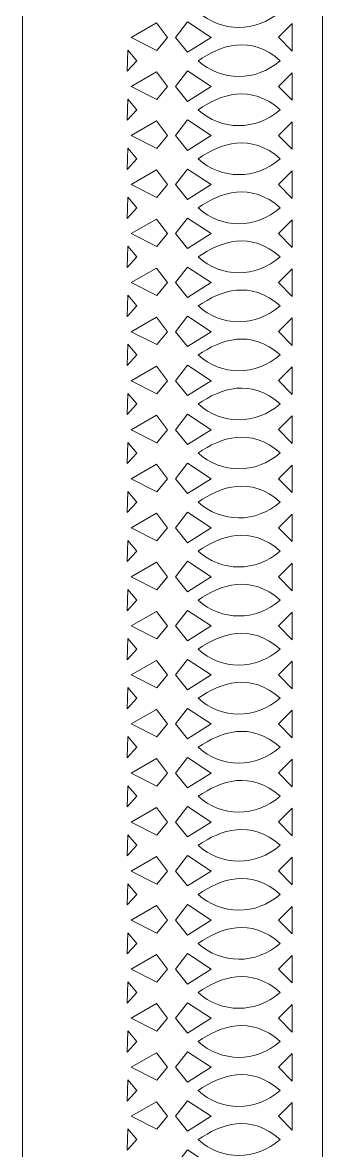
# Model space of a CAD drawing. Header units: millimetres. Extents: x -3527 to 3527, y -2807 to 2334.
# Drawn here: x 1142 to 1342, y -320 to 432 of the extents above; entities that cross this region are included whole.
import ezdxf

# ---------------------------------------------------------------- set-up
doc = ezdxf.new("R2010")
doc.units = ezdxf.units.MM
doc.header["$MEASUREMENT"] = 0
doc.layers.add('Katman 1', color=7, linetype='Continuous')

msp = doc.modelspace()

# ---------------------------------------------------------------- linework, layer by layer
at = {"layer": 'Katman 1', "color": 250, "lineweight": 20}
for points, knots in [([(1141.7892, -1005.072), (1141.7892, -1005.072), (1341.7892, -1005.072), (1341.7892, -1005.072), (1341.7892, -1005.072), (1341.7892, 1294.928), (1341.7892, 1294.928), (1341.7892, 1294.928), (1141.7892, 1294.928), (1141.7892, 1294.928), (1141.7892, 1294.928), (1141.7892, -1005.072), (1141.7892, -1005.072)], [0, 0, 0, 0, 0.25, 0.25, 0.25, 0.5, 0.5, 0.5, 0.75, 0.75, 0.75, 1, 1, 1, 1]), ([(1258.88, 439.3572), (1274.1363, 449.7016), (1293.8122, 456.8158), (1313.689, 439.3573), (1297.2356, 425.1583), (1274.3999, 425.3193), (1258.88, 439.3572)], [0, 0, 0, 0, 0.5, 0.5, 0.5, 1, 1, 1, 1]), ([(1214.194, 422.1442), (1214.194, 422.1442), (1231.1, 431.8715), (1231.1, 431.8715), (1231.1, 431.8715), (1238.3785, 422.1442), (1238.3785, 422.1442), (1238.3785, 422.1442), (1231.3282, 413.4974), (1231.3282, 413.4974), (1231.3282, 413.4974), (1214.194, 422.1442), (1214.194, 422.1442)], [0, 0, 0, 0, 0.25, 0.25, 0.25, 0.5, 0.5, 0.5, 0.75, 0.75, 0.75, 1, 1, 1, 1]), ([(1243.8709, 422.1442), (1243.8709, 422.1442), (1251.8856, 432.5228), (1251.8856, 432.5228), (1251.8856, 432.5228), (1267.6335, 422.1442), (1267.6335, 422.1442), (1267.6335, 422.1442), (1251.7191, 412.2362), (1251.7191, 412.2362), (1251.7191, 412.2362), (1243.8709, 422.1442), (1243.8709, 422.1442)], [0, 0, 0, 0, 0.25, 0.25, 0.25, 0.5, 0.5, 0.5, 0.75, 0.75, 0.75, 1, 1, 1, 1]), ([(1312.4367, 422.2321), (1312.4367, 422.2321), (1321.5015, 431.3455), (1321.5015, 431.3455), (1321.5015, 431.3455), (1321.5015, 412.9434), (1321.5015, 412.9434), (1321.5015, 412.9434), (1312.4367, 422.2321), (1312.4367, 422.2321)], [0, 0, 0, 0, 0.33333333, 0.33333333, 0.33333333, 0.66666667, 0.66666667, 0.66666667, 1, 1, 1, 1]), ([(1258.88, 406.6496), (1274.1363, 416.9939), (1293.8122, 424.1082), (1313.689, 406.6496), (1297.2356, 392.4507), (1274.3999, 392.6117), (1258.88, 406.6496)], [0, 0, 0, 0, 0.5, 0.5, 0.5, 1, 1, 1, 1]), ([(1211.9321, 413.7119), (1211.9321, 413.7119), (1211.6255, 399.5883), (1211.6255, 399.5883), (1211.6255, 399.5883), (1218.0922, 406.6462), (1218.0922, 406.6462), (1218.0922, 406.6462), (1211.9321, 413.7119), (1211.9321, 413.7119)], [0, 0, 0, 0, 0.33333333, 0.33333333, 0.33333333, 0.66666667, 0.66666667, 0.66666667, 1, 1, 1, 1]), ([(1214.194, 389.4366), (1214.194, 389.4366), (1231.1, 399.1639), (1231.1, 399.1639), (1231.1, 399.1639), (1238.3785, 389.4366), (1238.3785, 389.4366), (1238.3785, 389.4366), (1231.3282, 380.7898), (1231.3282, 380.7898), (1231.3282, 380.7898), (1214.194, 389.4366), (1214.194, 389.4366)], [0, 0, 0, 0, 0.25, 0.25, 0.25, 0.5, 0.5, 0.5, 0.75, 0.75, 0.75, 1, 1, 1, 1]), ([(1243.8709, 389.4366), (1243.8709, 389.4366), (1251.8856, 399.8152), (1251.8856, 399.8152), (1251.8856, 399.8152), (1267.6335, 389.4366), (1267.6335, 389.4366), (1267.6335, 389.4366), (1251.7191, 379.5286), (1251.7191, 379.5286), (1251.7191, 379.5286), (1243.8709, 389.4366), (1243.8709, 389.4366)], [0, 0, 0, 0, 0.25, 0.25, 0.25, 0.5, 0.5, 0.5, 0.75, 0.75, 0.75, 1, 1, 1, 1]), ([(1258.88, 373.942), (1274.1363, 384.2863), (1293.8122, 391.4006), (1313.689, 373.942), (1297.2356, 359.7431), (1274.3999, 359.9041), (1258.88, 373.942)], [0, 0, 0, 0, 0.5, 0.5, 0.5, 1, 1, 1, 1]), ([(1312.4367, 389.5245), (1312.4367, 389.5245), (1321.5015, 398.6379), (1321.5015, 398.6379), (1321.5015, 398.6379), (1321.5015, 380.2358), (1321.5015, 380.2358), (1321.5015, 380.2358), (1312.4367, 389.5245), (1312.4367, 389.5245)], [0, 0, 0, 0, 0.33333333, 0.33333333, 0.33333333, 0.66666667, 0.66666667, 0.66666667, 1, 1, 1, 1]), ([(1211.9321, 381.0043), (1211.9321, 381.0043), (1211.6255, 366.8807), (1211.6255, 366.8807), (1211.6255, 366.8807), (1218.0922, 373.9386), (1218.0922, 373.9386), (1218.0922, 373.9386), (1211.9321, 381.0043), (1211.9321, 381.0043)], [0, 0, 0, 0, 0.33333333, 0.33333333, 0.33333333, 0.66666667, 0.66666667, 0.66666667, 1, 1, 1, 1]), ([(1214.194, 356.729), (1214.194, 356.729), (1231.1, 366.4563), (1231.1, 366.4563), (1231.1, 366.4563), (1238.3785, 356.729), (1238.3785, 356.729), (1238.3785, 356.729), (1231.3282, 348.0821), (1231.3282, 348.0821), (1231.3282, 348.0821), (1214.194, 356.729), (1214.194, 356.729)], [0, 0, 0, 0, 0.25, 0.25, 0.25, 0.5, 0.5, 0.5, 0.75, 0.75, 0.75, 1, 1, 1, 1]), ([(1243.8709, 356.729), (1243.8709, 356.729), (1251.8856, 367.1076), (1251.8856, 367.1076), (1251.8856, 367.1076), (1267.6335, 356.729), (1267.6335, 356.729), (1267.6335, 356.729), (1251.7191, 346.821), (1251.7191, 346.821), (1251.7191, 346.821), (1243.8709, 356.729), (1243.8709, 356.729)], [0, 0, 0, 0, 0.25, 0.25, 0.25, 0.5, 0.5, 0.5, 0.75, 0.75, 0.75, 1, 1, 1, 1]), ([(1312.4367, 356.8169), (1312.4367, 356.8169), (1321.5015, 365.9303), (1321.5015, 365.9303), (1321.5015, 365.9303), (1321.5015, 347.5282), (1321.5015, 347.5282), (1321.5015, 347.5282), (1312.4367, 356.8169), (1312.4367, 356.8169)], [0, 0, 0, 0, 0.33333333, 0.33333333, 0.33333333, 0.66666667, 0.66666667, 0.66666667, 1, 1, 1, 1]), ([(1258.88, 341.2344), (1274.1363, 351.5787), (1293.8122, 358.693), (1313.689, 341.2344), (1297.2356, 327.0355), (1274.3999, 327.1965), (1258.88, 341.2344)], [0, 0, 0, 0, 0.5, 0.5, 0.5, 1, 1, 1, 1]), ([(1211.9321, 348.2967), (1211.9321, 348.2967), (1211.6255, 334.1731), (1211.6255, 334.1731), (1211.6255, 334.1731), (1218.0922, 341.231), (1218.0922, 341.231), (1218.0922, 341.231), (1211.9321, 348.2967), (1211.9321, 348.2967)], [0, 0, 0, 0, 0.33333333, 0.33333333, 0.33333333, 0.66666667, 0.66666667, 0.66666667, 1, 1, 1, 1]), ([(1214.194, 324.0214), (1214.194, 324.0214), (1231.1, 333.7486), (1231.1, 333.7486), (1231.1, 333.7486), (1238.3785, 324.0214), (1238.3785, 324.0214), (1238.3785, 324.0214), (1231.3282, 315.3745), (1231.3282, 315.3745), (1231.3282, 315.3745), (1214.194, 324.0214), (1214.194, 324.0214)], [0, 0, 0, 0, 0.25, 0.25, 0.25, 0.5, 0.5, 0.5, 0.75, 0.75, 0.75, 1, 1, 1, 1]), ([(1243.8709, 324.0214), (1243.8709, 324.0214), (1251.8856, 334.4), (1251.8856, 334.4), (1251.8856, 334.4), (1267.6335, 324.0214), (1267.6335, 324.0214), (1267.6335, 324.0214), (1251.7191, 314.1134), (1251.7191, 314.1134), (1251.7191, 314.1134), (1243.8709, 324.0214), (1243.8709, 324.0214)], [0, 0, 0, 0, 0.25, 0.25, 0.25, 0.5, 0.5, 0.5, 0.75, 0.75, 0.75, 1, 1, 1, 1]), ([(1312.4367, 324.1093), (1312.4367, 324.1093), (1321.5015, 333.2227), (1321.5015, 333.2227), (1321.5015, 333.2227), (1321.5015, 314.8206), (1321.5015, 314.8206), (1321.5015, 314.8206), (1312.4367, 324.1093), (1312.4367, 324.1093)], [0, 0, 0, 0, 0.33333333, 0.33333333, 0.33333333, 0.66666667, 0.66666667, 0.66666667, 1, 1, 1, 1]), ([(1258.88, 308.5268), (1274.1363, 318.8711), (1293.8122, 325.9854), (1313.689, 308.5268), (1297.2356, 294.3279), (1274.3999, 294.4889), (1258.88, 308.5268)], [0, 0, 0, 0, 0.5, 0.5, 0.5, 1, 1, 1, 1]), ([(1211.9321, 315.5891), (1211.9321, 315.5891), (1211.6255, 301.4655), (1211.6255, 301.4655), (1211.6255, 301.4655), (1218.0922, 308.5234), (1218.0922, 308.5234), (1218.0922, 308.5234), (1211.9321, 315.5891), (1211.9321, 315.5891)], [0, 0, 0, 0, 0.33333333, 0.33333333, 0.33333333, 0.66666667, 0.66666667, 0.66666667, 1, 1, 1, 1]), ([(1214.194, 291.3138), (1214.194, 291.3138), (1231.1, 301.041), (1231.1, 301.041), (1231.1, 301.041), (1238.3785, 291.3138), (1238.3785, 291.3138), (1238.3785, 291.3138), (1231.3282, 282.6669), (1231.3282, 282.6669), (1231.3282, 282.6669), (1214.194, 291.3138), (1214.194, 291.3138)], [0, 0, 0, 0, 0.25, 0.25, 0.25, 0.5, 0.5, 0.5, 0.75, 0.75, 0.75, 1, 1, 1, 1]), ([(1243.8709, 291.3138), (1243.8709, 291.3138), (1251.8856, 301.6924), (1251.8856, 301.6924), (1251.8856, 301.6924), (1267.6335, 291.3138), (1267.6335, 291.3138), (1267.6335, 291.3138), (1251.7191, 281.4058), (1251.7191, 281.4058), (1251.7191, 281.4058), (1243.8709, 291.3138), (1243.8709, 291.3138)], [0, 0, 0, 0, 0.25, 0.25, 0.25, 0.5, 0.5, 0.5, 0.75, 0.75, 0.75, 1, 1, 1, 1]), ([(1312.4367, 291.4017), (1312.4367, 291.4017), (1321.5015, 300.5151), (1321.5015, 300.5151), (1321.5015, 300.5151), (1321.5015, 282.113), (1321.5015, 282.113), (1321.5015, 282.113), (1312.4367, 291.4017), (1312.4367, 291.4017)], [0, 0, 0, 0, 0.33333333, 0.33333333, 0.33333333, 0.66666667, 0.66666667, 0.66666667, 1, 1, 1, 1]), ([(1258.88, 275.8192), (1274.1363, 286.1635), (1293.8122, 293.2778), (1313.689, 275.8192), (1297.2356, 261.6203), (1274.3999, 261.7813), (1258.88, 275.8192)], [0, 0, 0, 0, 0.5, 0.5, 0.5, 1, 1, 1, 1]), ([(1211.9321, 282.8815), (1211.9321, 282.8815), (1211.6255, 268.7579), (1211.6255, 268.7579), (1211.6255, 268.7579), (1218.0922, 275.8158), (1218.0922, 275.8158), (1218.0922, 275.8158), (1211.9321, 282.8815), (1211.9321, 282.8815)], [0, 0, 0, 0, 0.33333333, 0.33333333, 0.33333333, 0.66666667, 0.66666667, 0.66666667, 1, 1, 1, 1]), ([(1214.194, 258.6062), (1214.194, 258.6062), (1231.1, 268.3334), (1231.1, 268.3334), (1231.1, 268.3334), (1238.3785, 258.6062), (1238.3785, 258.6062), (1238.3785, 258.6062), (1231.3282, 249.9593), (1231.3282, 249.9593), (1231.3282, 249.9593), (1214.194, 258.6062), (1214.194, 258.6062)], [0, 0, 0, 0, 0.25, 0.25, 0.25, 0.5, 0.5, 0.5, 0.75, 0.75, 0.75, 1, 1, 1, 1]), ([(1243.8709, 258.6062), (1243.8709, 258.6062), (1251.8856, 268.9848), (1251.8856, 268.9848), (1251.8856, 268.9848), (1267.6335, 258.6062), (1267.6335, 258.6062), (1267.6335, 258.6062), (1251.7191, 248.6982), (1251.7191, 248.6982), (1251.7191, 248.6982), (1243.8709, 258.6062), (1243.8709, 258.6062)], [0, 0, 0, 0, 0.25, 0.25, 0.25, 0.5, 0.5, 0.5, 0.75, 0.75, 0.75, 1, 1, 1, 1]), ([(1312.4367, 258.6941), (1312.4367, 258.6941), (1321.5015, 267.8075), (1321.5015, 267.8075), (1321.5015, 267.8075), (1321.5015, 249.4054), (1321.5015, 249.4054), (1321.5015, 249.4054), (1312.4367, 258.6941), (1312.4367, 258.6941)], [0, 0, 0, 0, 0.33333333, 0.33333333, 0.33333333, 0.66666667, 0.66666667, 0.66666667, 1, 1, 1, 1]), ([(1258.88, 243.1116), (1274.1363, 253.4559), (1293.8122, 260.5702), (1313.689, 243.1116), (1297.2356, 228.9127), (1274.3999, 229.0737), (1258.88, 243.1116)], [0, 0, 0, 0, 0.5, 0.5, 0.5, 1, 1, 1, 1]), ([(1211.9321, 250.1739), (1211.9321, 250.1739), (1211.6255, 236.0503), (1211.6255, 236.0503), (1211.6255, 236.0503), (1218.0922, 243.1082), (1218.0922, 243.1082), (1218.0922, 243.1082), (1211.9321, 250.1739), (1211.9321, 250.1739)], [0, 0, 0, 0, 0.33333333, 0.33333333, 0.33333333, 0.66666667, 0.66666667, 0.66666667, 1, 1, 1, 1]), ([(1214.194, 225.8986), (1214.194, 225.8986), (1231.1, 235.6258), (1231.1, 235.6258), (1231.1, 235.6258), (1238.3785, 225.8986), (1238.3785, 225.8986), (1238.3785, 225.8986), (1231.3282, 217.2517), (1231.3282, 217.2517), (1231.3282, 217.2517), (1214.194, 225.8986), (1214.194, 225.8986)], [0, 0, 0, 0, 0.25, 0.25, 0.25, 0.5, 0.5, 0.5, 0.75, 0.75, 0.75, 1, 1, 1, 1]), ([(1243.8709, 225.8986), (1243.8709, 225.8986), (1251.8856, 236.2772), (1251.8856, 236.2772), (1251.8856, 236.2772), (1267.6335, 225.8986), (1267.6335, 225.8986), (1267.6335, 225.8986), (1251.7191, 215.9906), (1251.7191, 215.9906), (1251.7191, 215.9906), (1243.8709, 225.8986), (1243.8709, 225.8986)], [0, 0, 0, 0, 0.25, 0.25, 0.25, 0.5, 0.5, 0.5, 0.75, 0.75, 0.75, 1, 1, 1, 1]), ([(1312.4367, 225.9865), (1312.4367, 225.9865), (1321.5015, 235.0999), (1321.5015, 235.0999), (1321.5015, 235.0999), (1321.5015, 216.6978), (1321.5015, 216.6978), (1321.5015, 216.6978), (1312.4367, 225.9865), (1312.4367, 225.9865)], [0, 0, 0, 0, 0.33333333, 0.33333333, 0.33333333, 0.66666667, 0.66666667, 0.66666667, 1, 1, 1, 1]), ([(1258.88, 210.404), (1274.1363, 220.7483), (1293.8122, 227.8626), (1313.689, 210.404), (1297.2356, 196.2051), (1274.3999, 196.3661), (1258.88, 210.404)], [0, 0, 0, 0, 0.5, 0.5, 0.5, 1, 1, 1, 1]), ([(1211.9321, 217.4663), (1211.9321, 217.4663), (1211.6255, 203.3427), (1211.6255, 203.3427), (1211.6255, 203.3427), (1218.0922, 210.4006), (1218.0922, 210.4006), (1218.0922, 210.4006), (1211.9321, 217.4663), (1211.9321, 217.4663)], [0, 0, 0, 0, 0.33333333, 0.33333333, 0.33333333, 0.66666667, 0.66666667, 0.66666667, 1, 1, 1, 1]), ([(1243.8709, 193.191), (1243.8709, 193.191), (1251.8856, 203.5696), (1251.8856, 203.5696), (1251.8856, 203.5696), (1267.6335, 193.191), (1267.6335, 193.191), (1267.6335, 193.191), (1251.7191, 183.283), (1251.7191, 183.283), (1251.7191, 183.283), (1243.8709, 193.191), (1243.8709, 193.191)], [0, 0, 0, 0, 0.25, 0.25, 0.25, 0.5, 0.5, 0.5, 0.75, 0.75, 0.75, 1, 1, 1, 1]), ([(1214.194, 193.191), (1214.194, 193.191), (1231.1, 202.9182), (1231.1, 202.9182), (1231.1, 202.9182), (1238.3785, 193.191), (1238.3785, 193.191), (1238.3785, 193.191), (1231.3282, 184.5441), (1231.3282, 184.5441), (1231.3282, 184.5441), (1214.194, 193.191), (1214.194, 193.191)], [0, 0, 0, 0, 0.25, 0.25, 0.25, 0.5, 0.5, 0.5, 0.75, 0.75, 0.75, 1, 1, 1, 1]), ([(1312.4367, 193.2789), (1312.4367, 193.2789), (1321.5015, 202.3923), (1321.5015, 202.3923), (1321.5015, 202.3923), (1321.5015, 183.9902), (1321.5015, 183.9902), (1321.5015, 183.9902), (1312.4367, 193.2789), (1312.4367, 193.2789)], [0, 0, 0, 0, 0.33333333, 0.33333333, 0.33333333, 0.66666667, 0.66666667, 0.66666667, 1, 1, 1, 1]), ([(1258.88, 177.6964), (1274.1363, 188.0407), (1293.8122, 195.155), (1313.689, 177.6964), (1297.2356, 163.4975), (1274.3999, 163.6585), (1258.88, 177.6964)], [0, 0, 0, 0, 0.5, 0.5, 0.5, 1, 1, 1, 1]), ([(1211.9321, 184.7587), (1211.9321, 184.7587), (1211.6255, 170.6351), (1211.6255, 170.6351), (1211.6255, 170.6351), (1218.0922, 177.693), (1218.0922, 177.693), (1218.0922, 177.693), (1211.9321, 184.7587), (1211.9321, 184.7587)], [0, 0, 0, 0, 0.33333333, 0.33333333, 0.33333333, 0.66666667, 0.66666667, 0.66666667, 1, 1, 1, 1]), ([(1214.194, 160.4834), (1214.194, 160.4834), (1231.1, 170.2106), (1231.1, 170.2106), (1231.1, 170.2106), (1238.3785, 160.4834), (1238.3785, 160.4834), (1238.3785, 160.4834), (1231.3282, 151.8365), (1231.3282, 151.8365), (1231.3282, 151.8365), (1214.194, 160.4834), (1214.194, 160.4834)], [0, 0, 0, 0, 0.25, 0.25, 0.25, 0.5, 0.5, 0.5, 0.75, 0.75, 0.75, 1, 1, 1, 1]), ([(1243.8709, 160.4834), (1243.8709, 160.4834), (1251.8856, 170.862), (1251.8856, 170.862), (1251.8856, 170.862), (1267.6335, 160.4834), (1267.6335, 160.4834), (1267.6335, 160.4834), (1251.7191, 150.5754), (1251.7191, 150.5754), (1251.7191, 150.5754), (1243.8709, 160.4834), (1243.8709, 160.4834)], [0, 0, 0, 0, 0.25, 0.25, 0.25, 0.5, 0.5, 0.5, 0.75, 0.75, 0.75, 1, 1, 1, 1]), ([(1312.4367, 160.5713), (1312.4367, 160.5713), (1321.5015, 169.6847), (1321.5015, 169.6847), (1321.5015, 169.6847), (1321.5015, 151.2826), (1321.5015, 151.2826), (1321.5015, 151.2826), (1312.4367, 160.5713), (1312.4367, 160.5713)], [0, 0, 0, 0, 0.33333333, 0.33333333, 0.33333333, 0.66666667, 0.66666667, 0.66666667, 1, 1, 1, 1]), ([(1258.88, 144.9888), (1274.1363, 155.3331), (1293.8122, 162.4474), (1313.689, 144.9888), (1297.2356, 130.7899), (1274.3999, 130.9509), (1258.88, 144.9888)], [0, 0, 0, 0, 0.5, 0.5, 0.5, 1, 1, 1, 1]), ([(1211.9321, 152.0511), (1211.9321, 152.0511), (1211.6255, 137.9275), (1211.6255, 137.9275), (1211.6255, 137.9275), (1218.0922, 144.9854), (1218.0922, 144.9854), (1218.0922, 144.9854), (1211.9321, 152.0511), (1211.9321, 152.0511)], [0, 0, 0, 0, 0.33333333, 0.33333333, 0.33333333, 0.66666667, 0.66666667, 0.66666667, 1, 1, 1, 1]), ([(1214.194, 127.7758), (1214.194, 127.7758), (1231.1, 137.503), (1231.1, 137.503), (1231.1, 137.503), (1238.3785, 127.7758), (1238.3785, 127.7758), (1238.3785, 127.7758), (1231.3282, 119.1289), (1231.3282, 119.1289), (1231.3282, 119.1289), (1214.194, 127.7758), (1214.194, 127.7758)], [0, 0, 0, 0, 0.25, 0.25, 0.25, 0.5, 0.5, 0.5, 0.75, 0.75, 0.75, 1, 1, 1, 1]), ([(1243.8709, 127.7758), (1243.8709, 127.7758), (1251.8856, 138.1544), (1251.8856, 138.1544), (1251.8856, 138.1544), (1267.6335, 127.7758), (1267.6335, 127.7758), (1267.6335, 127.7758), (1251.7191, 117.8678), (1251.7191, 117.8678), (1251.7191, 117.8678), (1243.8709, 127.7758), (1243.8709, 127.7758)], [0, 0, 0, 0, 0.25, 0.25, 0.25, 0.5, 0.5, 0.5, 0.75, 0.75, 0.75, 1, 1, 1, 1]), ([(1312.4367, 127.8637), (1312.4367, 127.8637), (1321.5015, 136.9771), (1321.5015, 136.9771), (1321.5015, 136.9771), (1321.5015, 118.575), (1321.5015, 118.575), (1321.5015, 118.575), (1312.4367, 127.8637), (1312.4367, 127.8637)], [0, 0, 0, 0, 0.33333333, 0.33333333, 0.33333333, 0.66666667, 0.66666667, 0.66666667, 1, 1, 1, 1]), ([(1258.88, 112.2812), (1274.1363, 122.6255), (1293.8122, 129.7398), (1313.689, 112.2812), (1297.2356, 98.0823), (1274.3999, 98.2433), (1258.88, 112.2812)], [0, 0, 0, 0, 0.5, 0.5, 0.5, 1, 1, 1, 1]), ([(1211.9321, 119.3435), (1211.9321, 119.3435), (1211.6255, 105.2199), (1211.6255, 105.2199), (1211.6255, 105.2199), (1218.0922, 112.2777), (1218.0922, 112.2777), (1218.0922, 112.2777), (1211.9321, 119.3435), (1211.9321, 119.3435)], [0, 0, 0, 0, 0.33333333, 0.33333333, 0.33333333, 0.66666667, 0.66666667, 0.66666667, 1, 1, 1, 1]), ([(1243.8709, 95.0682), (1243.8709, 95.0682), (1251.8856, 105.4468), (1251.8856, 105.4468), (1251.8856, 105.4468), (1267.6335, 95.0682), (1267.6335, 95.0682), (1267.6335, 95.0682), (1251.7191, 85.1602), (1251.7191, 85.1602), (1251.7191, 85.1602), (1243.8709, 95.0682), (1243.8709, 95.0682)], [0, 0, 0, 0, 0.25, 0.25, 0.25, 0.5, 0.5, 0.5, 0.75, 0.75, 0.75, 1, 1, 1, 1]), ([(1214.194, 95.0682), (1214.194, 95.0682), (1231.1, 104.7954), (1231.1, 104.7954), (1231.1, 104.7954), (1238.3785, 95.0682), (1238.3785, 95.0682), (1238.3785, 95.0682), (1231.3282, 86.4213), (1231.3282, 86.4213), (1231.3282, 86.4213), (1214.194, 95.0682), (1214.194, 95.0682)], [0, 0, 0, 0, 0.25, 0.25, 0.25, 0.5, 0.5, 0.5, 0.75, 0.75, 0.75, 1, 1, 1, 1]), ([(1312.4367, 95.1561), (1312.4367, 95.1561), (1321.5015, 104.2695), (1321.5015, 104.2695), (1321.5015, 104.2695), (1321.5015, 85.8674), (1321.5015, 85.8674), (1321.5015, 85.8674), (1312.4367, 95.1561), (1312.4367, 95.1561)], [0, 0, 0, 0, 0.33333333, 0.33333333, 0.33333333, 0.66666667, 0.66666667, 0.66666667, 1, 1, 1, 1]), ([(1258.88, 79.5736), (1274.1363, 89.9179), (1293.8122, 97.0322), (1313.689, 79.5736), (1297.2356, 65.3747), (1274.3999, 65.5357), (1258.88, 79.5736)], [0, 0, 0, 0, 0.5, 0.5, 0.5, 1, 1, 1, 1]), ([(1211.9321, 86.6359), (1211.9321, 86.6359), (1211.6255, 72.5122), (1211.6255, 72.5122), (1211.6255, 72.5122), (1218.0922, 79.5701), (1218.0922, 79.5701), (1218.0922, 79.5701), (1211.9321, 86.6359), (1211.9321, 86.6359)], [0, 0, 0, 0, 0.33333333, 0.33333333, 0.33333333, 0.66666667, 0.66666667, 0.66666667, 1, 1, 1, 1]), ([(1214.194, 62.3606), (1214.194, 62.3606), (1231.1, 72.0878), (1231.1, 72.0878), (1231.1, 72.0878), (1238.3785, 62.3606), (1238.3785, 62.3606), (1238.3785, 62.3606), (1231.3282, 53.7137), (1231.3282, 53.7137), (1231.3282, 53.7137), (1214.194, 62.3606), (1214.194, 62.3606)], [0, 0, 0, 0, 0.25, 0.25, 0.25, 0.5, 0.5, 0.5, 0.75, 0.75, 0.75, 1, 1, 1, 1]), ([(1243.8709, 62.3606), (1243.8709, 62.3606), (1251.8856, 72.7392), (1251.8856, 72.7392), (1251.8856, 72.7392), (1267.6335, 62.3606), (1267.6335, 62.3606), (1267.6335, 62.3606), (1251.7191, 52.4526), (1251.7191, 52.4526), (1251.7191, 52.4526), (1243.8709, 62.3606), (1243.8709, 62.3606)], [0, 0, 0, 0, 0.25, 0.25, 0.25, 0.5, 0.5, 0.5, 0.75, 0.75, 0.75, 1, 1, 1, 1]), ([(1312.4367, 62.4485), (1312.4367, 62.4485), (1321.5015, 71.5619), (1321.5015, 71.5619), (1321.5015, 71.5619), (1321.5015, 53.1598), (1321.5015, 53.1598), (1321.5015, 53.1598), (1312.4367, 62.4485), (1312.4367, 62.4485)], [0, 0, 0, 0, 0.33333333, 0.33333333, 0.33333333, 0.66666667, 0.66666667, 0.66666667, 1, 1, 1, 1]), ([(1258.88, 46.866), (1274.1363, 57.2103), (1293.8122, 64.3246), (1313.689, 46.866), (1297.2356, 32.6671), (1274.3999, 32.8281), (1258.88, 46.866)], [0, 0, 0, 0, 0.5, 0.5, 0.5, 1, 1, 1, 1]), ([(1211.9321, 53.9283), (1211.9321, 53.9283), (1211.6255, 39.8046), (1211.6255, 39.8046), (1211.6255, 39.8046), (1218.0922, 46.8625), (1218.0922, 46.8625), (1218.0922, 46.8625), (1211.9321, 53.9283), (1211.9321, 53.9283)], [0, 0, 0, 0, 0.33333333, 0.33333333, 0.33333333, 0.66666667, 0.66666667, 0.66666667, 1, 1, 1, 1]), ([(1214.194, 29.653), (1214.194, 29.653), (1231.1, 39.3802), (1231.1, 39.3802), (1231.1, 39.3802), (1238.3785, 29.653), (1238.3785, 29.653), (1238.3785, 29.653), (1231.3282, 21.0061), (1231.3282, 21.0061), (1231.3282, 21.0061), (1214.194, 29.653), (1214.194, 29.653)], [0, 0, 0, 0, 0.25, 0.25, 0.25, 0.5, 0.5, 0.5, 0.75, 0.75, 0.75, 1, 1, 1, 1]), ([(1243.8709, 29.653), (1243.8709, 29.653), (1251.8856, 40.0316), (1251.8856, 40.0316), (1251.8856, 40.0316), (1267.6335, 29.653), (1267.6335, 29.653), (1267.6335, 29.653), (1251.7191, 19.745), (1251.7191, 19.745), (1251.7191, 19.745), (1243.8709, 29.653), (1243.8709, 29.653)], [0, 0, 0, 0, 0.25, 0.25, 0.25, 0.5, 0.5, 0.5, 0.75, 0.75, 0.75, 1, 1, 1, 1]), ([(1312.4367, 29.7409), (1312.4367, 29.7409), (1321.5015, 38.8543), (1321.5015, 38.8543), (1321.5015, 38.8543), (1321.5015, 20.4522), (1321.5015, 20.4522), (1321.5015, 20.4522), (1312.4367, 29.7409), (1312.4367, 29.7409)], [0, 0, 0, 0, 0.33333333, 0.33333333, 0.33333333, 0.66666667, 0.66666667, 0.66666667, 1, 1, 1, 1]), ([(1258.88, 14.1584), (1274.1363, 24.5027), (1293.8122, 31.617), (1313.689, 14.1584), (1297.2356, -0.0405), (1274.3999, 0.1205), (1258.88, 14.1584)], [0, 0, 0, 0, 0.5, 0.5, 0.5, 1, 1, 1, 1]), ([(1211.9321, 21.2207), (1211.9321, 21.2207), (1211.6255, 7.097), (1211.6255, 7.097), (1211.6255, 7.097), (1218.0922, 14.1549), (1218.0922, 14.1549), (1218.0922, 14.1549), (1211.9321, 21.2207), (1211.9321, 21.2207)], [0, 0, 0, 0, 0.33333333, 0.33333333, 0.33333333, 0.66666667, 0.66666667, 0.66666667, 1, 1, 1, 1]), ([(1214.194, -3.0546), (1214.194, -3.0546), (1231.1, 6.6726), (1231.1, 6.6726), (1231.1, 6.6726), (1238.3785, -3.0546), (1238.3785, -3.0546), (1238.3785, -3.0546), (1231.3282, -11.7015), (1231.3282, -11.7015), (1231.3282, -11.7015), (1214.194, -3.0546), (1214.194, -3.0546)], [0, 0, 0, 0, 0.25, 0.25, 0.25, 0.5, 0.5, 0.5, 0.75, 0.75, 0.75, 1, 1, 1, 1]), ([(1243.8709, -3.0546), (1243.8709, -3.0546), (1251.8856, 7.324), (1251.8856, 7.324), (1251.8856, 7.324), (1267.6335, -3.0546), (1267.6335, -3.0546), (1267.6335, -3.0546), (1251.7191, -12.9626), (1251.7191, -12.9626), (1251.7191, -12.9626), (1243.8709, -3.0546), (1243.8709, -3.0546)], [0, 0, 0, 0, 0.25, 0.25, 0.25, 0.5, 0.5, 0.5, 0.75, 0.75, 0.75, 1, 1, 1, 1]), ([(1312.4367, -2.9667), (1312.4367, -2.9667), (1321.5015, 6.1467), (1321.5015, 6.1467), (1321.5015, 6.1467), (1321.5015, -12.2554), (1321.5015, -12.2554), (1321.5015, -12.2554), (1312.4367, -2.9667), (1312.4367, -2.9667)], [0, 0, 0, 0, 0.33333333, 0.33333333, 0.33333333, 0.66666667, 0.66666667, 0.66666667, 1, 1, 1, 1]), ([(1258.88, -18.5492), (1274.1363, -8.2049), (1293.8122, -1.0906), (1313.689, -18.5492), (1297.2356, -32.7481), (1274.3999, -32.5871), (1258.88, -18.5492)], [0, 0, 0, 0, 0.5, 0.5, 0.5, 1, 1, 1, 1]), ([(1211.9321, -11.4869), (1211.9321, -11.4869), (1211.6255, -25.6106), (1211.6255, -25.6106), (1211.6255, -25.6106), (1218.0922, -18.5527), (1218.0922, -18.5527), (1218.0922, -18.5527), (1211.9321, -11.4869), (1211.9321, -11.4869)], [0, 0, 0, 0, 0.33333333, 0.33333333, 0.33333333, 0.66666667, 0.66666667, 0.66666667, 1, 1, 1, 1]), ([(1214.194, -35.7622), (1214.194, -35.7622), (1231.1, -26.035), (1231.1, -26.035), (1231.1, -26.035), (1238.3785, -35.7622), (1238.3785, -35.7622), (1238.3785, -35.7622), (1231.3282, -44.4091), (1231.3282, -44.4091), (1231.3282, -44.4091), (1214.194, -35.7622), (1214.194, -35.7622)], [0, 0, 0, 0, 0.25, 0.25, 0.25, 0.5, 0.5, 0.5, 0.75, 0.75, 0.75, 1, 1, 1, 1]), ([(1243.8709, -35.7622), (1243.8709, -35.7622), (1251.8856, -25.3836), (1251.8856, -25.3836), (1251.8856, -25.3836), (1267.6335, -35.7622), (1267.6335, -35.7622), (1267.6335, -35.7622), (1251.7191, -45.6702), (1251.7191, -45.6702), (1251.7191, -45.6702), (1243.8709, -35.7622), (1243.8709, -35.7622)], [0, 0, 0, 0, 0.25, 0.25, 0.25, 0.5, 0.5, 0.5, 0.75, 0.75, 0.75, 1, 1, 1, 1]), ([(1312.4367, -35.6743), (1312.4367, -35.6743), (1321.5015, -26.5609), (1321.5015, -26.5609), (1321.5015, -26.5609), (1321.5015, -44.963), (1321.5015, -44.963), (1321.5015, -44.963), (1312.4367, -35.6743), (1312.4367, -35.6743)], [0, 0, 0, 0, 0.33333333, 0.33333333, 0.33333333, 0.66666667, 0.66666667, 0.66666667, 1, 1, 1, 1]), ([(1258.88, -51.2568), (1274.1363, -40.9125), (1293.8122, -33.7983), (1313.689, -51.2568), (1297.2356, -65.4557), (1274.3999, -65.2947), (1258.88, -51.2568)], [0, 0, 0, 0, 0.5, 0.5, 0.5, 1, 1, 1, 1]), ([(1211.9321, -44.1945), (1211.9321, -44.1945), (1211.6255, -58.3182), (1211.6255, -58.3182), (1211.6255, -58.3182), (1218.0922, -51.2603), (1218.0922, -51.2603), (1218.0922, -51.2603), (1211.9321, -44.1945), (1211.9321, -44.1945)], [0, 0, 0, 0, 0.33333333, 0.33333333, 0.33333333, 0.66666667, 0.66666667, 0.66666667, 1, 1, 1, 1]), ([(1214.194, -68.4698), (1214.194, -68.4698), (1231.1, -58.7426), (1231.1, -58.7426), (1231.1, -58.7426), (1238.3785, -68.4698), (1238.3785, -68.4698), (1238.3785, -68.4698), (1231.3282, -77.1167), (1231.3282, -77.1167), (1231.3282, -77.1167), (1214.194, -68.4698), (1214.194, -68.4698)], [0, 0, 0, 0, 0.25, 0.25, 0.25, 0.5, 0.5, 0.5, 0.75, 0.75, 0.75, 1, 1, 1, 1]), ([(1243.8709, -68.4698), (1243.8709, -68.4698), (1251.8856, -58.0912), (1251.8856, -58.0912), (1251.8856, -58.0912), (1267.6335, -68.4698), (1267.6335, -68.4698), (1267.6335, -68.4698), (1251.7191, -78.3778), (1251.7191, -78.3778), (1251.7191, -78.3778), (1243.8709, -68.4698), (1243.8709, -68.4698)], [0, 0, 0, 0, 0.25, 0.25, 0.25, 0.5, 0.5, 0.5, 0.75, 0.75, 0.75, 1, 1, 1, 1]), ([(1312.4367, -68.3819), (1312.4367, -68.3819), (1321.5015, -59.2685), (1321.5015, -59.2685), (1321.5015, -59.2685), (1321.5015, -77.6706), (1321.5015, -77.6706), (1321.5015, -77.6706), (1312.4367, -68.3819), (1312.4367, -68.3819)], [0, 0, 0, 0, 0.33333333, 0.33333333, 0.33333333, 0.66666667, 0.66666667, 0.66666667, 1, 1, 1, 1]), ([(1258.88, -83.9644), (1274.1363, -73.6201), (1293.8122, -66.5059), (1313.689, -83.9644), (1297.2356, -98.1633), (1274.3999, -98.0023), (1258.88, -83.9644)], [0, 0, 0, 0, 0.5, 0.5, 0.5, 1, 1, 1, 1]), ([(1211.9321, -76.9021), (1211.9321, -76.9021), (1211.6255, -91.0258), (1211.6255, -91.0258), (1211.6255, -91.0258), (1218.0922, -83.9679), (1218.0922, -83.9679), (1218.0922, -83.9679), (1211.9321, -76.9021), (1211.9321, -76.9021)], [0, 0, 0, 0, 0.33333333, 0.33333333, 0.33333333, 0.66666667, 0.66666667, 0.66666667, 1, 1, 1, 1]), ([(1214.194, -101.1774), (1214.194, -101.1774), (1231.1, -91.4502), (1231.1, -91.4502), (1231.1, -91.4502), (1238.3785, -101.1774), (1238.3785, -101.1774), (1238.3785, -101.1774), (1231.3282, -109.8243), (1231.3282, -109.8243), (1231.3282, -109.8243), (1214.194, -101.1774), (1214.194, -101.1774)], [0, 0, 0, 0, 0.25, 0.25, 0.25, 0.5, 0.5, 0.5, 0.75, 0.75, 0.75, 1, 1, 1, 1]), ([(1243.8709, -101.1774), (1243.8709, -101.1774), (1251.8856, -90.7989), (1251.8856, -90.7989), (1251.8856, -90.7989), (1267.6335, -101.1774), (1267.6335, -101.1774), (1267.6335, -101.1774), (1251.7191, -111.0855), (1251.7191, -111.0855), (1251.7191, -111.0855), (1243.8709, -101.1774), (1243.8709, -101.1774)], [0, 0, 0, 0, 0.25, 0.25, 0.25, 0.5, 0.5, 0.5, 0.75, 0.75, 0.75, 1, 1, 1, 1]), ([(1312.4367, -101.0895), (1312.4367, -101.0895), (1321.5015, -91.9761), (1321.5015, -91.9761), (1321.5015, -91.9761), (1321.5015, -110.3782), (1321.5015, -110.3782), (1321.5015, -110.3782), (1312.4367, -101.0895), (1312.4367, -101.0895)], [0, 0, 0, 0, 0.33333333, 0.33333333, 0.33333333, 0.66666667, 0.66666667, 0.66666667, 1, 1, 1, 1]), ([(1258.88, -116.672), (1274.1363, -106.3277), (1293.8122, -99.2135), (1313.689, -116.672), (1297.2356, -130.8709), (1274.3999, -130.7099), (1258.88, -116.672)], [0, 0, 0, 0, 0.5, 0.5, 0.5, 1, 1, 1, 1]), ([(1211.9321, -109.6097), (1211.9321, -109.6097), (1211.6255, -123.7334), (1211.6255, -123.7334), (1211.6255, -123.7334), (1218.0922, -116.6755), (1218.0922, -116.6755), (1218.0922, -116.6755), (1211.9321, -109.6097), (1211.9321, -109.6097)], [0, 0, 0, 0, 0.33333333, 0.33333333, 0.33333333, 0.66666667, 0.66666667, 0.66666667, 1, 1, 1, 1]), ([(1214.194, -133.885), (1214.194, -133.885), (1231.1, -124.1578), (1231.1, -124.1578), (1231.1, -124.1578), (1238.3785, -133.885), (1238.3785, -133.885), (1238.3785, -133.885), (1231.3282, -142.5319), (1231.3282, -142.5319), (1231.3282, -142.5319), (1214.194, -133.885), (1214.194, -133.885)], [0, 0, 0, 0, 0.25, 0.25, 0.25, 0.5, 0.5, 0.5, 0.75, 0.75, 0.75, 1, 1, 1, 1]), ([(1243.8709, -133.885), (1243.8709, -133.885), (1251.8856, -123.5065), (1251.8856, -123.5065), (1251.8856, -123.5065), (1267.6335, -133.885), (1267.6335, -133.885), (1267.6335, -133.885), (1251.7191, -143.7931), (1251.7191, -143.7931), (1251.7191, -143.7931), (1243.8709, -133.885), (1243.8709, -133.885)], [0, 0, 0, 0, 0.25, 0.25, 0.25, 0.5, 0.5, 0.5, 0.75, 0.75, 0.75, 1, 1, 1, 1]), ([(1312.4367, -133.7972), (1312.4367, -133.7972), (1321.5015, -124.6837), (1321.5015, -124.6837), (1321.5015, -124.6837), (1321.5015, -143.0859), (1321.5015, -143.0859), (1321.5015, -143.0859), (1312.4367, -133.7972), (1312.4367, -133.7972)], [0, 0, 0, 0, 0.33333333, 0.33333333, 0.33333333, 0.66666667, 0.66666667, 0.66666667, 1, 1, 1, 1]), ([(1258.88, -149.3796), (1274.1363, -139.0353), (1293.8122, -131.9211), (1313.689, -149.3796), (1297.2356, -163.5785), (1274.3999, -163.4175), (1258.88, -149.3796)], [0, 0, 0, 0, 0.5, 0.5, 0.5, 1, 1, 1, 1]), ([(1211.9321, -142.3173), (1211.9321, -142.3173), (1211.6255, -156.441), (1211.6255, -156.441), (1211.6255, -156.441), (1218.0922, -149.3831), (1218.0922, -149.3831), (1218.0922, -149.3831), (1211.9321, -142.3173), (1211.9321, -142.3173)], [0, 0, 0, 0, 0.33333333, 0.33333333, 0.33333333, 0.66666667, 0.66666667, 0.66666667, 1, 1, 1, 1]), ([(1214.194, -166.5926), (1214.194, -166.5926), (1231.1, -156.8654), (1231.1, -156.8654), (1231.1, -156.8654), (1238.3785, -166.5926), (1238.3785, -166.5926), (1238.3785, -166.5926), (1231.3282, -175.2395), (1231.3282, -175.2395), (1231.3282, -175.2395), (1214.194, -166.5926), (1214.194, -166.5926)], [0, 0, 0, 0, 0.25, 0.25, 0.25, 0.5, 0.5, 0.5, 0.75, 0.75, 0.75, 1, 1, 1, 1]), ([(1243.8709, -166.5926), (1243.8709, -166.5926), (1251.8856, -156.2141), (1251.8856, -156.2141), (1251.8856, -156.2141), (1267.6335, -166.5926), (1267.6335, -166.5926), (1267.6335, -166.5926), (1251.7191, -176.5007), (1251.7191, -176.5007), (1251.7191, -176.5007), (1243.8709, -166.5926), (1243.8709, -166.5926)], [0, 0, 0, 0, 0.25, 0.25, 0.25, 0.5, 0.5, 0.5, 0.75, 0.75, 0.75, 1, 1, 1, 1]), ([(1312.4367, -166.5048), (1312.4367, -166.5048), (1321.5015, -157.3913), (1321.5015, -157.3913), (1321.5015, -157.3913), (1321.5015, -175.7935), (1321.5015, -175.7935), (1321.5015, -175.7935), (1312.4367, -166.5048), (1312.4367, -166.5048)], [0, 0, 0, 0, 0.33333333, 0.33333333, 0.33333333, 0.66666667, 0.66666667, 0.66666667, 1, 1, 1, 1]), ([(1258.88, -182.0872), (1274.1363, -171.7429), (1293.8122, -164.6287), (1313.689, -182.0872), (1297.2356, -196.2861), (1274.3999, -196.1251), (1258.88, -182.0872)], [0, 0, 0, 0, 0.5, 0.5, 0.5, 1, 1, 1, 1]), ([(1211.9321, -175.0249), (1211.9321, -175.0249), (1211.6255, -189.1486), (1211.6255, -189.1486), (1211.6255, -189.1486), (1218.0922, -182.0907), (1218.0922, -182.0907), (1218.0922, -182.0907), (1211.9321, -175.0249), (1211.9321, -175.0249)], [0, 0, 0, 0, 0.33333333, 0.33333333, 0.33333333, 0.66666667, 0.66666667, 0.66666667, 1, 1, 1, 1]), ([(1214.194, -199.3002), (1214.194, -199.3002), (1231.1, -189.573), (1231.1, -189.573), (1231.1, -189.573), (1238.3785, -199.3002), (1238.3785, -199.3002), (1238.3785, -199.3002), (1231.3282, -207.9471), (1231.3282, -207.9471), (1231.3282, -207.9471), (1214.194, -199.3002), (1214.194, -199.3002)], [0, 0, 0, 0, 0.25, 0.25, 0.25, 0.5, 0.5, 0.5, 0.75, 0.75, 0.75, 1, 1, 1, 1]), ([(1243.8709, -199.3002), (1243.8709, -199.3002), (1251.8856, -188.9217), (1251.8856, -188.9217), (1251.8856, -188.9217), (1267.6335, -199.3002), (1267.6335, -199.3002), (1267.6335, -199.3002), (1251.7191, -209.2083), (1251.7191, -209.2083), (1251.7191, -209.2083), (1243.8709, -199.3002), (1243.8709, -199.3002)], [0, 0, 0, 0, 0.25, 0.25, 0.25, 0.5, 0.5, 0.5, 0.75, 0.75, 0.75, 1, 1, 1, 1]), ([(1312.4367, -199.2124), (1312.4367, -199.2124), (1321.5015, -190.0989), (1321.5015, -190.0989), (1321.5015, -190.0989), (1321.5015, -208.5011), (1321.5015, -208.5011), (1321.5015, -208.5011), (1312.4367, -199.2124), (1312.4367, -199.2124)], [0, 0, 0, 0, 0.33333333, 0.33333333, 0.33333333, 0.66666667, 0.66666667, 0.66666667, 1, 1, 1, 1]), ([(1258.88, -214.7948), (1274.1363, -204.4505), (1293.8122, -197.3363), (1313.689, -214.7948), (1297.2356, -228.9938), (1274.3999, -228.8327), (1258.88, -214.7948)], [0, 0, 0, 0, 0.5, 0.5, 0.5, 1, 1, 1, 1]), ([(1211.9321, -207.7325), (1211.9321, -207.7325), (1211.6255, -221.8562), (1211.6255, -221.8562), (1211.6255, -221.8562), (1218.0922, -214.7983), (1218.0922, -214.7983), (1218.0922, -214.7983), (1211.9321, -207.7325), (1211.9321, -207.7325)], [0, 0, 0, 0, 0.33333333, 0.33333333, 0.33333333, 0.66666667, 0.66666667, 0.66666667, 1, 1, 1, 1]), ([(1214.194, -232.0078), (1214.194, -232.0078), (1231.1, -222.2806), (1231.1, -222.2806), (1231.1, -222.2806), (1238.3785, -232.0078), (1238.3785, -232.0078), (1238.3785, -232.0078), (1231.3282, -240.6547), (1231.3282, -240.6547), (1231.3282, -240.6547), (1214.194, -232.0078), (1214.194, -232.0078)], [0, 0, 0, 0, 0.25, 0.25, 0.25, 0.5, 0.5, 0.5, 0.75, 0.75, 0.75, 1, 1, 1, 1]), ([(1243.8709, -232.0078), (1243.8709, -232.0078), (1251.8856, -221.6293), (1251.8856, -221.6293), (1251.8856, -221.6293), (1267.6335, -232.0078), (1267.6335, -232.0078), (1267.6335, -232.0078), (1251.7191, -241.9159), (1251.7191, -241.9159), (1251.7191, -241.9159), (1243.8709, -232.0078), (1243.8709, -232.0078)], [0, 0, 0, 0, 0.25, 0.25, 0.25, 0.5, 0.5, 0.5, 0.75, 0.75, 0.75, 1, 1, 1, 1]), ([(1312.4367, -231.92), (1312.4367, -231.92), (1321.5015, -222.8065), (1321.5015, -222.8065), (1321.5015, -222.8065), (1321.5015, -241.2087), (1321.5015, -241.2087), (1321.5015, -241.2087), (1312.4367, -231.92), (1312.4367, -231.92)], [0, 0, 0, 0, 0.33333333, 0.33333333, 0.33333333, 0.66666667, 0.66666667, 0.66666667, 1, 1, 1, 1]), ([(1258.88, -247.5024), (1274.1363, -237.1581), (1293.8122, -230.0439), (1313.689, -247.5024), (1297.2356, -261.7014), (1274.3999, -261.5404), (1258.88, -247.5024)], [0, 0, 0, 0, 0.5, 0.5, 0.5, 1, 1, 1, 1]), ([(1211.9321, -240.4401), (1211.9321, -240.4401), (1211.6255, -254.5638), (1211.6255, -254.5638), (1211.6255, -254.5638), (1218.0922, -247.5059), (1218.0922, -247.5059), (1218.0922, -247.5059), (1211.9321, -240.4401), (1211.9321, -240.4401)], [0, 0, 0, 0, 0.33333333, 0.33333333, 0.33333333, 0.66666667, 0.66666667, 0.66666667, 1, 1, 1, 1]), ([(1214.194, -264.7155), (1214.194, -264.7155), (1231.1, -254.9882), (1231.1, -254.9882), (1231.1, -254.9882), (1238.3785, -264.7155), (1238.3785, -264.7155), (1238.3785, -264.7155), (1231.3282, -273.3623), (1231.3282, -273.3623), (1231.3282, -273.3623), (1214.194, -264.7155), (1214.194, -264.7155)], [0, 0, 0, 0, 0.25, 0.25, 0.25, 0.5, 0.5, 0.5, 0.75, 0.75, 0.75, 1, 1, 1, 1]), ([(1243.8709, -264.7155), (1243.8709, -264.7155), (1251.8856, -254.3369), (1251.8856, -254.3369), (1251.8856, -254.3369), (1267.6335, -264.7155), (1267.6335, -264.7155), (1267.6335, -264.7155), (1251.7191, -274.6235), (1251.7191, -274.6235), (1251.7191, -274.6235), (1243.8709, -264.7155), (1243.8709, -264.7155)], [0, 0, 0, 0, 0.25, 0.25, 0.25, 0.5, 0.5, 0.5, 0.75, 0.75, 0.75, 1, 1, 1, 1]), ([(1312.4367, -264.6276), (1312.4367, -264.6276), (1321.5015, -255.5141), (1321.5015, -255.5141), (1321.5015, -255.5141), (1321.5015, -273.9163), (1321.5015, -273.9163), (1321.5015, -273.9163), (1312.4367, -264.6276), (1312.4367, -264.6276)], [0, 0, 0, 0, 0.33333333, 0.33333333, 0.33333333, 0.66666667, 0.66666667, 0.66666667, 1, 1, 1, 1]), ([(1258.88, -280.21), (1274.1363, -269.8657), (1293.8122, -262.7515), (1313.689, -280.21), (1297.2356, -294.409), (1274.3999, -294.248), (1258.88, -280.21)], [0, 0, 0, 0, 0.5, 0.5, 0.5, 1, 1, 1, 1]), ([(1211.9321, -273.1477), (1211.9321, -273.1477), (1211.6255, -287.2714), (1211.6255, -287.2714), (1211.6255, -287.2714), (1218.0922, -280.2135), (1218.0922, -280.2135), (1218.0922, -280.2135), (1211.9321, -273.1477), (1211.9321, -273.1477)], [0, 0, 0, 0, 0.33333333, 0.33333333, 0.33333333, 0.66666667, 0.66666667, 0.66666667, 1, 1, 1, 1]), ([(1214.194, -297.4231), (1214.194, -297.4231), (1231.1, -287.6958), (1231.1, -287.6958), (1231.1, -287.6958), (1238.3785, -297.4231), (1238.3785, -297.4231), (1238.3785, -297.4231), (1231.3282, -306.0699), (1231.3282, -306.0699), (1231.3282, -306.0699), (1214.194, -297.4231), (1214.194, -297.4231)], [0, 0, 0, 0, 0.25, 0.25, 0.25, 0.5, 0.5, 0.5, 0.75, 0.75, 0.75, 1, 1, 1, 1]), ([(1243.8709, -297.4231), (1243.8709, -297.4231), (1251.8856, -287.0445), (1251.8856, -287.0445), (1251.8856, -287.0445), (1267.6335, -297.4231), (1267.6335, -297.4231), (1267.6335, -297.4231), (1251.7191, -307.3311), (1251.7191, -307.3311), (1251.7191, -307.3311), (1243.8709, -297.4231), (1243.8709, -297.4231)], [0, 0, 0, 0, 0.25, 0.25, 0.25, 0.5, 0.5, 0.5, 0.75, 0.75, 0.75, 1, 1, 1, 1]), ([(1312.4367, -297.3352), (1312.4367, -297.3352), (1321.5015, -288.2217), (1321.5015, -288.2217), (1321.5015, -288.2217), (1321.5015, -306.6239), (1321.5015, -306.6239), (1321.5015, -306.6239), (1312.4367, -297.3352), (1312.4367, -297.3352)], [0, 0, 0, 0, 0.33333333, 0.33333333, 0.33333333, 0.66666667, 0.66666667, 0.66666667, 1, 1, 1, 1]), ([(1258.88, -312.9176), (1274.1363, -302.5733), (1293.8122, -295.4591), (1313.689, -312.9176), (1297.2356, -327.1166), (1274.3999, -326.9556), (1258.88, -312.9176)], [0, 0, 0, 0, 0.5, 0.5, 0.5, 1, 1, 1, 1]), ([(1211.9321, -305.8553), (1211.9321, -305.8553), (1211.6255, -319.979), (1211.6255, -319.979), (1211.6255, -319.979), (1218.0922, -312.9211), (1218.0922, -312.9211), (1218.0922, -312.9211), (1211.9321, -305.8553), (1211.9321, -305.8553)], [0, 0, 0, 0, 0.33333333, 0.33333333, 0.33333333, 0.66666667, 0.66666667, 0.66666667, 1, 1, 1, 1]), ([(1243.8709, -330.1307), (1243.8709, -330.1307), (1251.8856, -319.7521), (1251.8856, -319.7521), (1251.8856, -319.7521), (1267.6335, -330.1307), (1267.6335, -330.1307), (1267.6335, -330.1307), (1251.7191, -340.0387), (1251.7191, -340.0387), (1251.7191, -340.0387), (1243.8709, -330.1307), (1243.8709, -330.1307)], [0, 0, 0, 0, 0.25, 0.25, 0.25, 0.5, 0.5, 0.5, 0.75, 0.75, 0.75, 1, 1, 1, 1])]:
    msp.add_open_spline(points, degree=3, knots=knots, dxfattribs=at)

doc.saveas('drawing.dxf')
